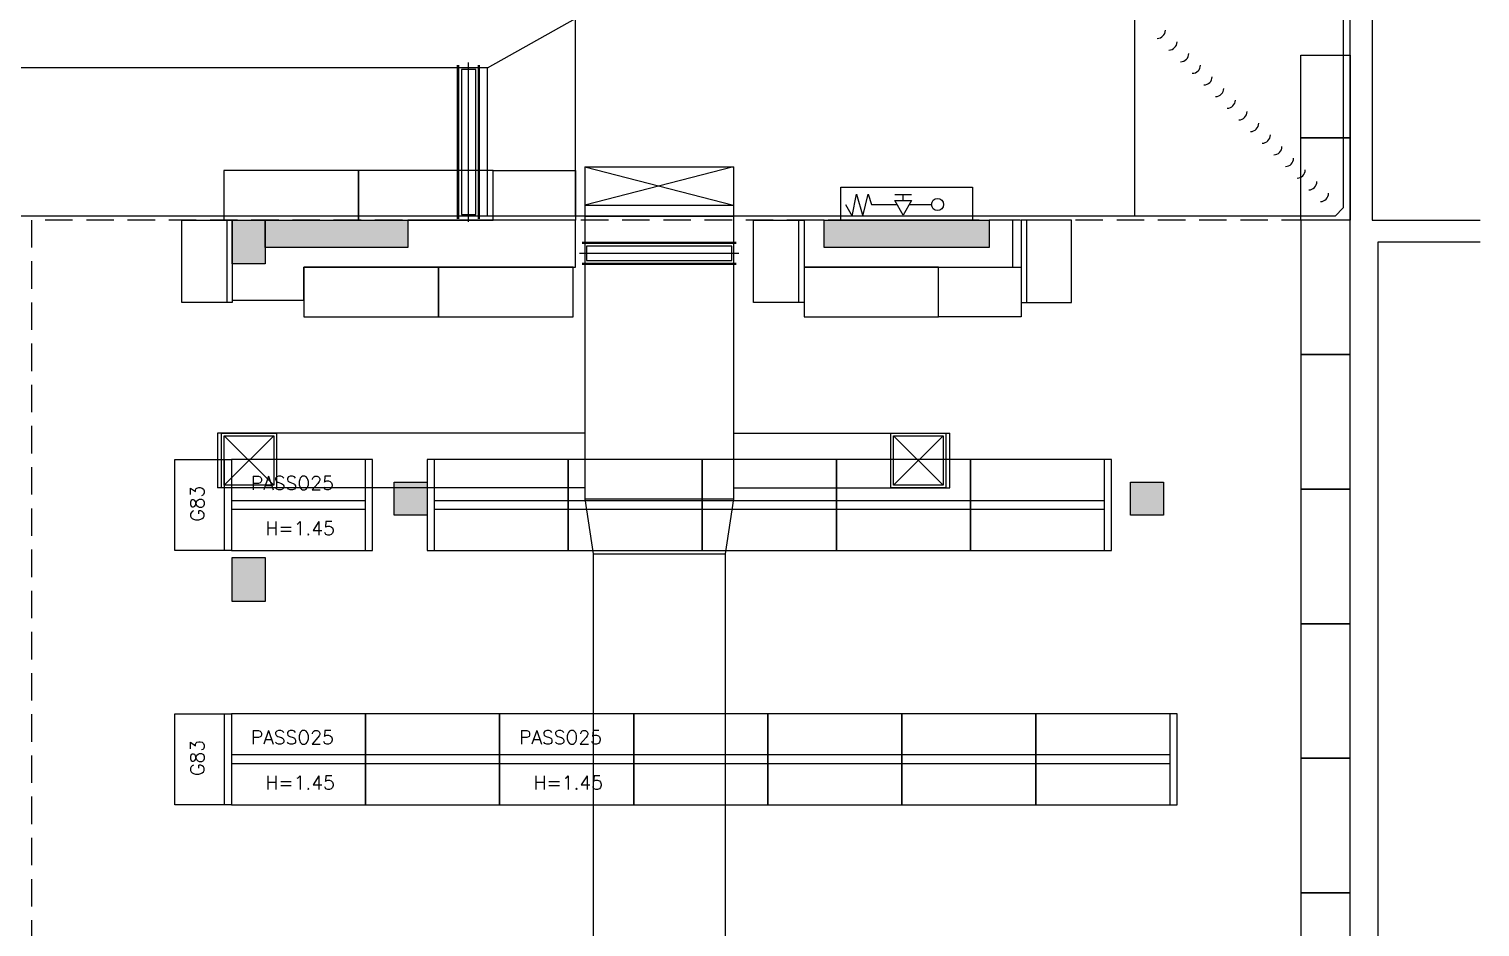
# Model space of a CAD drawing. Header units: metres. Extents: x -367 to 374, y -238 to 224.
# Drawn here: x 254.48 to 267.68, y 193.85 to 202.03 of the extents above; entities that cross this region are included whole.
import ezdxf
from ezdxf.enums import TextEntityAlignment as Align

# ---------------------------------------------------------------- set-up
doc = ezdxf.new("R2010")
doc.units = ezdxf.units.M
doc.linetypes.add('LA_BAU_BASES GERAIS_R00$0$LA_BAU_FACHADAS_R01$0$DASHED2', pattern=[0.375, 0.25, -0.125])
for name, color, linetype in [('ELE-ALIMENTADORES', 160, 'Continuous'), ('LA_BAU_BASES GERAIS_R00$0$ARQ-XREF-ATT', 8, 'Continuous'), ('LA_BAU_BASES GERAIS_R00$0$BASE', 253, 'Continuous'), ('LA_BAU_BASES GERAIS_R00$0$dutos', 31, 'Continuous')]:
    doc.layers.add(name, color=color, linetype=linetype)
doc.styles.add('LA_BAU_BASES GERAIS_R00$0$LA_BAU_MERC_R01$0$R40-125-RS', font='romans.shx', dxfattribs={"height": 0.1248})
doc.styles.add('LA_BAU_BASES GERAIS_R00$0$LA_BAU_MERC_R01$0$RS80', font='ROMANS', dxfattribs={"height": 0.18})
doc.styles.add('LA_BAU_BASES GERAIS_R00$0$R60-125-RS', font='romans.shx', dxfattribs={"height": 0.19})
doc.styles.add('LA_BAU_BASES GERAIS_R00$0$R80-100-RS', font='romans.shx', dxfattribs={"height": 0.203})

# ---------------------------------------------------------------- blocks, each defined once
blk = doc.blocks.new('LA_BAU_BASES GERAIS_R00$0$LA_BAU_ALVENARIA TÉRREO_R01')
at = {"layer": 'LA_BAU_BASES GERAIS_R00$0$BASE', "linetype": 'Continuous'}
h = blk.add_hatch(color=256, dxfattribs=at)
h.dxf.hatch_style = 1
h.paths.add_polyline_path([(256.626, 200.29), (256.328, 200.29), (256.328, 199.89), (256.628, 199.89), (256.628, 200.04), (256.626, 200.04)])
h = blk.add_hatch(color=256, dxfattribs=at)
h.dxf.hatch_style = 1
h.paths.add_polyline_path([(257.926, 200.29), (256.628, 200.29), (256.628, 200.04), (257.926, 200.04)])
h = blk.add_hatch(color=256, dxfattribs=at)
h.dxf.hatch_style = 1
h.paths.add_polyline_path([(263.214, 200.29), (261.714, 200.29), (261.714, 200.04), (263.214, 200.04)])
h = blk.add_hatch(color=256, dxfattribs=at)
h.dxf.hatch_style = 1
h.paths.add_polyline_path([(258.1, 197.903), (257.8, 197.903), (257.8, 197.603), (258.1, 197.603)])
at = {"layer": 'LA_BAU_BASES GERAIS_R00$0$BASE'}
h = blk.add_hatch(color=256, dxfattribs=at)
h.dxf.hatch_style = 1
h.paths.add_polyline_path([(264.8, 197.903), (264.5, 197.903), (264.5, 197.603), (264.8, 197.603)])
h = blk.add_hatch(color=256, dxfattribs=at)
h.dxf.hatch_style = 1
h.paths.add_polyline_path([(256.628, 197.218), (256.328, 197.218), (256.328, 196.818), (256.628, 196.818)])
at = {"layer": 'LA_BAU_BASES GERAIS_R00$0$BASE', "linetype": 'Continuous'}
for p, q in [((261.907, 200.431), (261.969, 200.325)), ((261.969, 200.325), (262.006, 200.527)), ((262.006, 200.527), (262.065, 200.325)), ((262.065, 200.325), (262.114, 200.527)), ((262.114, 200.527), (262.145, 200.432)), ((262.145, 200.432), (262.378, 200.432)), ((262.357, 200.522), (262.508, 200.522)), ((262.433, 200.467), (262.433, 200.522)), ((262.488, 200.432), (262.69, 200.432))]:
    blk.add_line(p, q, dxfattribs=at)
for points in [[(267.681, 200.09), (266.75, 200.09), (266.75, 177.95), (266.41, 177.95), (266.41, 178.2), (266.5, 178.2), (266.5, 184.7), (265.4, 184.7), (265.4, 179.45), (265.15, 179.45), (265.15, 185.2), (265.4, 185.2), (265.4, 184.85), (266.5, 184.85), (266.5, 210.65)], [(266.7, 210.65), (266.7, 200.29), (267.681, 200.29)], [(256.328, 199.89), (256.328, 199.56), (256.978, 199.56), (256.978, 199.86), (259.45, 199.86), (259.45, 200.29), (257.926, 200.29)], [(261.714, 200.29), (261.53, 200.29), (261.53, 199.86), (263.43, 199.86), (263.43, 200.29), (263.214, 200.29)]]:
    blk.add_lwpolyline(points, dxfattribs=at)
for points in [[(261.864, 200.29), (261.864, 200.59), (263.064, 200.59), (263.064, 200.29)], [(262.357, 200.467), (262.508, 200.467), (262.433, 200.336)], [(256.328, 199.89), (256.328, 200.29), (256.628, 200.29), (256.628, 199.89)], [(256.626, 200.04), (256.626, 200.29), (257.926, 200.29), (257.926, 200.04)], [(261.714, 200.29), (263.214, 200.29), (263.214, 200.04), (261.714, 200.04)], [(257.8, 197.903), (258.1, 197.903), (258.1, 197.603), (257.8, 197.603)]]:
    blk.add_lwpolyline(points, close=True, dxfattribs=at)
at = {"layer": 'LA_BAU_BASES GERAIS_R00$0$BASE', "linetype": 'LA_BAU_BASES GERAIS_R00$0$LA_BAU_FACHADAS_R01$0$DASHED2'}
blk.add_lwpolyline([(266.5, 200.29), (254.5, 200.29), (254.5, 182.88)], dxfattribs=at)
at = {"layer": 'LA_BAU_BASES GERAIS_R00$0$BASE'}
for points in [[(264.5, 197.903), (264.8, 197.903), (264.8, 197.603), (264.5, 197.603)], [(256.328, 197.218), (256.628, 197.218), (256.628, 196.818), (256.328, 196.818)]]:
    blk.add_lwpolyline(points, close=True, dxfattribs=at)
at = {"layer": 'LA_BAU_BASES GERAIS_R00$0$BASE', "linetype": 'Continuous'}
blk.add_circle((262.745, 200.432), 0.0549, dxfattribs=at)
blk = doc.blocks.new('LA_BAU_BASES GERAIS_R00$0$LA_BAU_MERC_R01')
at = {"layer": 'LA_BAU_BASES GERAIS_R00$0$BASE'}
for p, q in [((266.05, 201.04), (266.05, 201.79)), ((266.05, 201.79), (266.5, 201.79)), ((266.5, 201.79), (266.5, 201.04)), ((266.5, 201.04), (266.05, 201.04)), ((266.05, 200.29), (266.05, 201.04)), ((266.05, 201.04), (266.5, 201.04)), ((266.5, 201.04), (266.5, 200.29)), ((256.25, 200.74), (256.25, 200.29)), ((257.475, 200.74), (256.25, 200.74)), ((257.475, 200.74), (257.475, 200.29)), ((258.7, 200.74), (257.475, 200.74)), ((257.475, 200.29), (257.475, 200.74)), ((258.7, 200.74), (259.45, 200.74)), ((258.7, 200.29), (258.7, 200.74)), ((258.7, 200.29), (258.7, 200.74)), ((259.45, 200.74), (259.45, 200.29)), ((255.868, 199.54), (255.868, 200.29)), ((255.868, 200.29), (256.328, 200.29)), ((256.25, 200.29), (257.475, 200.29)), ((256.278, 200.29), (256.278, 199.54)), ((256.328, 200.29), (256.328, 199.54)), ((257.475, 200.29), (258.7, 200.29)), ((259.45, 200.29), (258.7, 200.29)), ((261.07, 199.54), (261.07, 200.29)), ((261.07, 200.29), (261.53, 200.29)), ((261.48, 200.29), (261.48, 199.54)), ((261.53, 200.29), (261.53, 199.54)), ((263.965, 200.29), (263.505, 200.29)), ((263.505, 200.29), (263.505, 199.54)), ((263.555, 200.29), (263.555, 199.54)), ((263.965, 199.54), (263.965, 200.29)), ((266.5, 200.29), (266.05, 200.29)), ((266.05, 200.29), (266.05, 199.065)), ((266.5, 200.29), (266.05, 200.29)), ((266.5, 199.065), (266.5, 200.29)), ((256.978, 199.86), (256.978, 199.41)), ((258.203, 199.86), (256.978, 199.86)), ((258.203, 199.86), (258.203, 199.41)), ((259.428, 199.86), (258.203, 199.86)), ((258.203, 199.41), (258.203, 199.86)), ((259.428, 199.41), (259.428, 199.86)), ((261.53, 199.86), (261.53, 199.41)), ((262.755, 199.86), (261.53, 199.86)), ((262.755, 199.86), (263.505, 199.86)), ((262.755, 199.41), (262.755, 199.86)), ((262.755, 199.41), (262.755, 199.86)), ((263.505, 199.86), (263.505, 199.41)), ((256.328, 199.54), (255.868, 199.54)), ((261.53, 199.54), (261.07, 199.54)), ((263.505, 199.54), (263.965, 199.54)), ((256.978, 199.41), (258.203, 199.41)), ((258.203, 199.41), (259.428, 199.41)), ((261.53, 199.41), (262.755, 199.41)), ((263.505, 199.41), (262.755, 199.41)), ((266.05, 199.065), (266.5, 199.065)), ((266.05, 199.065), (266.05, 197.84)), ((266.5, 199.065), (266.05, 199.065)), ((266.5, 197.84), (266.5, 199.065)), ((256.32, 198.11), (256.32, 197.28)), ((257.54, 198.11), (256.32, 198.11)), ((257.54, 197.28), (257.54, 198.11)), ((258.164, 198.11), (258.164, 197.28)), ((259.384, 198.11), (258.164, 198.11)), ((259.384, 197.28), (259.384, 198.11)), ((259.384, 198.11), (259.384, 197.28)), ((260.604, 198.11), (259.384, 198.11)), ((260.604, 198.11), (260.604, 197.28)), ((261.824, 198.11), (260.604, 198.11)), ((260.604, 197.28), (260.604, 198.11)), ((261.824, 198.11), (261.824, 197.28)), ((263.044, 198.11), (261.824, 198.11)), ((261.824, 197.28), (261.824, 198.11)), ((263.044, 198.11), (263.044, 197.28)), ((264.264, 198.11), (263.044, 198.11)), ((263.044, 197.28), (263.044, 198.11)), ((264.264, 197.28), (264.264, 198.11)), ((266.05, 197.84), (266.05, 196.615)), ((266.5, 197.84), (266.05, 197.84)), ((266.05, 197.84), (266.5, 197.84)), ((266.5, 196.615), (266.5, 197.84)), ((257.54, 197.735), (256.32, 197.735)), ((257.54, 197.655), (256.32, 197.655)), ((259.384, 197.735), (258.164, 197.735)), ((259.384, 197.655), (258.164, 197.655)), ((260.604, 197.735), (259.384, 197.735)), ((260.604, 197.655), (259.384, 197.655)), ((261.824, 197.735), (260.604, 197.735)), ((261.824, 197.655), (260.604, 197.655)), ((263.044, 197.735), (261.824, 197.735)), ((263.044, 197.655), (261.824, 197.655)), ((264.264, 197.735), (263.044, 197.735)), ((264.264, 197.655), (263.044, 197.655)), ((256.32, 197.28), (257.54, 197.28)), ((258.164, 197.28), (259.384, 197.28)), ((259.384, 197.28), (260.604, 197.28)), ((260.604, 197.28), (261.824, 197.28)), ((261.824, 197.28), (263.044, 197.28)), ((263.044, 197.28), (264.264, 197.28)), ((266.05, 196.615), (266.05, 195.39)), ((266.5, 196.615), (266.05, 196.615)), ((266.05, 196.615), (266.5, 196.615)), ((266.5, 195.39), (266.5, 196.615)), ((256.32, 195.795), (256.32, 194.965)), ((257.54, 195.795), (256.32, 195.795)), ((257.54, 195.795), (257.54, 194.965)), ((258.76, 195.795), (257.54, 195.795)), ((257.54, 194.965), (257.54, 195.795)), ((258.76, 194.965), (258.76, 195.795)), ((258.76, 195.795), (258.76, 194.965)), ((259.98, 195.795), (258.76, 195.795)), ((259.98, 195.795), (259.98, 194.965)), ((261.2, 195.795), (259.98, 195.795)), ((259.98, 194.965), (259.98, 195.795)), ((261.2, 195.795), (261.2, 194.965)), ((262.42, 195.795), (261.2, 195.795)), ((261.2, 194.965), (261.2, 195.795)), ((262.42, 195.795), (262.42, 194.965)), ((263.64, 195.795), (262.42, 195.795)), ((262.42, 194.965), (262.42, 195.795)), ((263.64, 195.795), (263.64, 194.965)), ((264.86, 195.795), (263.64, 195.795)), ((263.64, 194.965), (263.64, 195.795)), ((264.86, 194.965), (264.86, 195.795)), ((257.54, 195.42), (256.32, 195.42)), ((258.76, 195.42), (257.54, 195.42)), ((259.98, 195.42), (258.76, 195.42)), ((261.2, 195.42), (259.98, 195.42)), ((262.42, 195.42), (261.2, 195.42)), ((263.64, 195.42), (262.42, 195.42)), ((264.86, 195.42), (263.64, 195.42)), ((257.54, 195.34), (256.32, 195.34)), ((258.76, 195.34), (257.54, 195.34)), ((259.98, 195.34), (258.76, 195.34)), ((261.2, 195.34), (259.98, 195.34)), ((262.42, 195.34), (261.2, 195.34)), ((263.64, 195.34), (262.42, 195.34)), ((264.86, 195.34), (263.64, 195.34)), ((266.05, 195.39), (266.5, 195.39)), ((266.05, 195.39), (266.05, 194.165)), ((266.5, 195.39), (266.05, 195.39)), ((266.5, 194.165), (266.5, 195.39)), ((256.32, 194.965), (257.54, 194.965)), ((257.54, 194.965), (258.76, 194.965)), ((258.76, 194.965), (259.98, 194.965)), ((259.98, 194.965), (261.2, 194.965)), ((261.2, 194.965), (262.42, 194.965)), ((262.42, 194.965), (263.64, 194.965)), ((263.64, 194.965), (264.86, 194.965)), ((266.05, 194.165), (266.05, 192.94)), ((266.5, 194.165), (266.05, 194.165)), ((266.05, 194.165), (266.5, 194.165)), ((266.5, 192.94), (266.5, 194.165))]:
    blk.add_line(p, q, dxfattribs=at)
at = {"layer": 'LA_BAU_BASES GERAIS_R00$0$BASE', "linetype": 'Continuous'}
for p, q in [((255.806, 198.11), (256.32, 198.11)), ((255.806, 197.28), (255.806, 198.11)), ((256.256, 197.28), (256.256, 198.11)), ((257.604, 198.11), (257.54, 198.11)), ((257.604, 197.28), (257.604, 198.11)), ((258.1, 198.11), (258.1, 197.28)), ((258.164, 198.11), (258.1, 198.11)), ((264.328, 198.11), (264.264, 198.11)), ((264.328, 197.28), (264.328, 198.11)), ((256.32, 197.28), (255.806, 197.28)), ((257.54, 197.28), (257.604, 197.28)), ((258.1, 197.28), (258.164, 197.28)), ((264.264, 197.28), (264.328, 197.28)), ((255.806, 195.795), (256.32, 195.795)), ((255.806, 194.965), (255.806, 195.795)), ((256.256, 194.965), (256.256, 195.795)), ((264.924, 195.795), (264.86, 195.795)), ((264.924, 194.965), (264.924, 195.795)), ((256.32, 194.965), (255.806, 194.965)), ((264.86, 194.965), (264.924, 194.965))]:
    blk.add_line(p, q, dxfattribs=at)
at = {"layer": 'LA_BAU_BASES GERAIS_R00$0$BASE', "style": 'LA_BAU_BASES GERAIS_R00$0$LA_BAU_MERC_R01$0$R40-125-RS'}
for s, rotation, p in [('PASSO25', 359.9999, (256.497, 197.833)), ('G83', 90, (256.071, 197.545)), ('H=1.45', 359.9999, (256.629, 197.421)), ('G83', 90, (256.071, 195.23)), ('PASSO25', 359.9999, (256.497, 195.518)), ('PASSO25', 359.9999, (258.937, 195.518)), ('H=1.45', 359.9999, (256.629, 195.106)), ('H=1.45', 359.9999, (259.069, 195.106))]:
    blk.add_text(s, height=0.1248, rotation=rotation, dxfattribs=at).set_placement(p)
at = {"layer": 'LA_BAU_BASES GERAIS_R00$0$BASE', "text_generation_flag": 4}
for tag, height, rotation, style, p in [('CD H=1.45', 0.12, 180, 'LA_BAU_BASES GERAIS_R00$0$LA_BAU_MERC_R01$0$RS80', (261.738, 205.549)), ('CD H=1.45', 0.12, 180, 'LA_BAU_BASES GERAIS_R00$0$LA_BAU_MERC_R01$0$RS80', (262.989, 205.549)), ('CD H=2.25', 0.125, 270, 'LA_BAU_BASES GERAIS_R00$0$LA_BAU_MERC_R01$0$R40-125-RS', (266.17, 203.663)), ('CD H=1.45', 0.12, 180, 'LA_BAU_BASES GERAIS_R00$0$LA_BAU_MERC_R01$0$RS80', (261.354, 202.826)), ('CD H=1.45', 0.12, 180, 'LA_BAU_BASES GERAIS_R00$0$LA_BAU_MERC_R01$0$RS80', (262.605, 202.826)), ('CD H=1.45', 0.12, 180, 'LA_BAU_BASES GERAIS_R00$0$LA_BAU_MERC_R01$0$RS80', (263.857, 202.826)), ('CD H=1.45', 0.12, 180, 'LA_BAU_BASES GERAIS_R00$0$LA_BAU_MERC_R01$0$RS80', (265.108, 202.826))]:
    blk.add_attdef(tag, text='', height=height, rotation=rotation, dxfattribs=dict(at, style=style)).set_placement(p, align=Align.MIDDLE)
at = {"layer": 'LA_BAU_BASES GERAIS_R00$0$BASE', "style": 'LA_BAU_BASES GERAIS_R00$0$LA_BAU_MERC_R01$0$RS80', "text_generation_flag": 4}
for p in [(261.764, 204.896), (263.015, 204.896)]:
    blk.add_attdef('CD H=1.45', text='', height=0.12, dxfattribs=at).set_placement(p, align=Align.MIDDLE)
at = {"layer": 'LA_BAU_BASES GERAIS_R00$0$BASE', "style": 'LA_BAU_BASES GERAIS_R00$0$LA_BAU_MERC_R01$0$R40-125-RS'}
for p in [(246.243, 203.098), (247.393, 203.098), (248.543, 203.098), (249.693, 203.098), (250.843, 203.098), (246.243, 202.318), (247.393, 202.318), (248.543, 202.318), (249.693, 202.318), (250.843, 202.318)]:
    blk.add_attdef('TIPO', text='', height=0.125, rotation=180, dxfattribs=at).set_placement(p, align=Align.MIDDLE)
blk = doc.blocks.new('LA_BAU_BASES GERAIS_R00$0$A$C5BA41825')
at = {"layer": 'LA_BAU_BASES GERAIS_R00$0$dutos', "color": 251}
for p, q in [((-0.313, 27.853), (-0.313, 22.46)), ((-8.1, 23.735), (-7.3, 24.185)), ((-7.3, 22.385), (-7.3, 24.185)), ((-2.213, 24.185), (-2.213, 22.385)), ((-8.272, 22.335), (-8.272, 23.785)), ((-8.372, 23.735), (-18.94, 23.735)), ((-8.372, 22.36), (-8.372, 23.76)), ((-8.362, 22.36), (-8.362, 23.76)), ((-8.182, 23.735), (-8.362, 23.735)), ((-8.182, 22.36), (-8.182, 23.76)), ((-8.172, 22.36), (-8.172, 23.76)), ((-8.1, 23.735), (-8.172, 23.735)), ((-8.1, 22.385), (-8.1, 23.735)), ((-7.213, 22.835), (-5.863, 22.835)), ((-7.213, 22.835), (-5.863, 22.485)), ((-5.863, 22.835), (-7.213, 22.485)), ((-7.213, 22.835), (-7.213, 22.385)), ((-5.863, 22.835), (-5.863, 22.385)), ((-7.213, 22.485), (-5.863, 22.485)), ((-0.388, 22.385), (-0.313, 22.46)), ((-8.372, 22.385), (-17.665, 22.385)), ((-8.182, 22.385), (-8.362, 22.385)), ((-0.388, 22.385), (-8.172, 22.385)), ((-7.213, 22.385), (-7.213, 22.146)), ((-7.213, 22.385), (-5.863, 22.385)), ((-5.863, 22.385), (-5.863, 19.811)), ((-5.838, 22.146), (-7.238, 22.146)), ((-5.838, 22.136), (-7.238, 22.136)), ((-7.213, 22.136), (-7.213, 21.956)), ((-5.863, 22.136), (-5.863, 21.956)), ((-5.813, 22.046), (-7.263, 22.046)), ((-5.838, 21.956), (-7.238, 21.956)), ((-5.838, 21.946), (-7.238, 21.946)), ((-7.213, 21.946), (-7.213, 19.811)), ((-10.556, 20.411), (-10.556, 19.911)), ((-7.213, 20.411), (-10.556, 20.411)), ((-10.556, 20.411), (-10.556, 19.911)), ((-10.495, 20.386), (-10.045, 19.936)), ((-10.045, 20.386), (-10.495, 19.936)), ((-5.863, 20.411), (-3.894, 20.411)), ((-4.405, 20.386), (-3.955, 19.936)), ((-3.955, 20.386), (-4.405, 19.936)), ((-3.894, 19.911), (-3.894, 20.411)), ((-7.213, 19.911), (-10.556, 19.911)), ((-7.213, 19.811), (-5.863, 19.811)), ((-7.213, 19.811), (-7.138, 19.311)), ((-5.863, 19.811), (-5.938, 19.311)), ((-5.863, 19.911), (-3.894, 19.911)), ((-7.138, 19.311), (-5.938, 19.311)), ((-7.138, 19.311), (-7.138, 14.9)), ((-5.938, 19.311), (-5.938, 14.9))]:
    blk.add_line(p, q, dxfattribs=at)
for points in [[(-8.207, 22.4), (-8.207, 23.72), (-8.337, 23.72), (-8.337, 22.4)], [(-5.878, 22.111), (-7.198, 22.111), (-7.198, 21.981), (-5.878, 21.981)], [(-10.02, 19.911), (-10.52, 19.911), (-10.52, 20.411), (-10.02, 20.411)], [(-10.045, 19.936), (-10.495, 19.936), (-10.495, 20.386), (-10.045, 20.386)], [(-3.93, 19.911), (-4.43, 19.911), (-4.43, 20.411), (-3.93, 20.411)], [(-3.955, 19.936), (-4.405, 19.936), (-4.405, 20.386), (-3.955, 20.386)]]:
    blk.add_lwpolyline(points, close=True, dxfattribs=at)
for centre in [(-2.007, 24.079), (-1.901, 23.973), (-1.794, 23.867), (-1.688, 23.761), (-1.582, 23.655), (-1.476, 23.549), (-1.37, 23.443), (-1.264, 23.337), (-1.158, 23.231), (-1.052, 23.125), (-0.946, 23.019), (-0.84, 22.913), (-0.734, 22.807), (-0.628, 22.7), (-0.522, 22.594)]:
    blk.add_arc(centre, 0.075, 270, 0, dxfattribs=at)
blk = doc.blocks.new('LA_BAU_BASES GERAIS_R00')
at = {"layer": 'LA_BAU_BASES GERAIS_R00$0$ARQ-XREF-ATT'}
blk.add_blockref('LA_BAU_BASES GERAIS_R00$0$A$C5BA41825', (266.75, 177.94), dxfattribs=at)
at = {"layer": 'LA_BAU_BASES GERAIS_R00$0$BASE'}
for name in ['LA_BAU_BASES GERAIS_R00$0$LA_BAU_MERC_R01', 'LA_BAU_BASES GERAIS_R00$0$LA_BAU_ALVENARIA TÉRREO_R01']:
    blk.add_blockref(name, (0, 0), dxfattribs=at)
at = {"layer": 'LA_BAU_BASES GERAIS_R00$0$BASE', "style": 'LA_BAU_BASES GERAIS_R00$0$R60-125-RS'}
for p in [(242.782, 218.919), (358.637, 192.964)]:
    blk.add_attdef('S', text='', height=0.19, rotation=90, dxfattribs=at).set_placement(p, align=Align.MIDDLE_CENTER)
at = {"layer": 'LA_BAU_BASES GERAIS_R00$0$BASE', "style": 'LA_BAU_BASES GERAIS_R00$0$R80-100-RS'}
blk.add_attdef('ACESSO', text='', height=0.203, dxfattribs=at).set_placement((365.922, 191.987), align=Align.TOP_CENTER)
at = {"layer": 'LA_BAU_BASES GERAIS_R00$0$BASE', "style": 'LA_BAU_BASES GERAIS_R00$0$R60-125-RS'}
blk.add_attdef('S', text='', height=0.19, dxfattribs=at).set_placement((266.114, 180.913), align=Align.MIDDLE_CENTER)

msp = doc.modelspace()

# ---------------------------------------------------------------- block references
at = {"layer": 'ELE-ALIMENTADORES', "color": 2}
msp.add_blockref('LA_BAU_BASES GERAIS_R00', (0, 0), dxfattribs=at)

doc.saveas('drawing.dxf')
